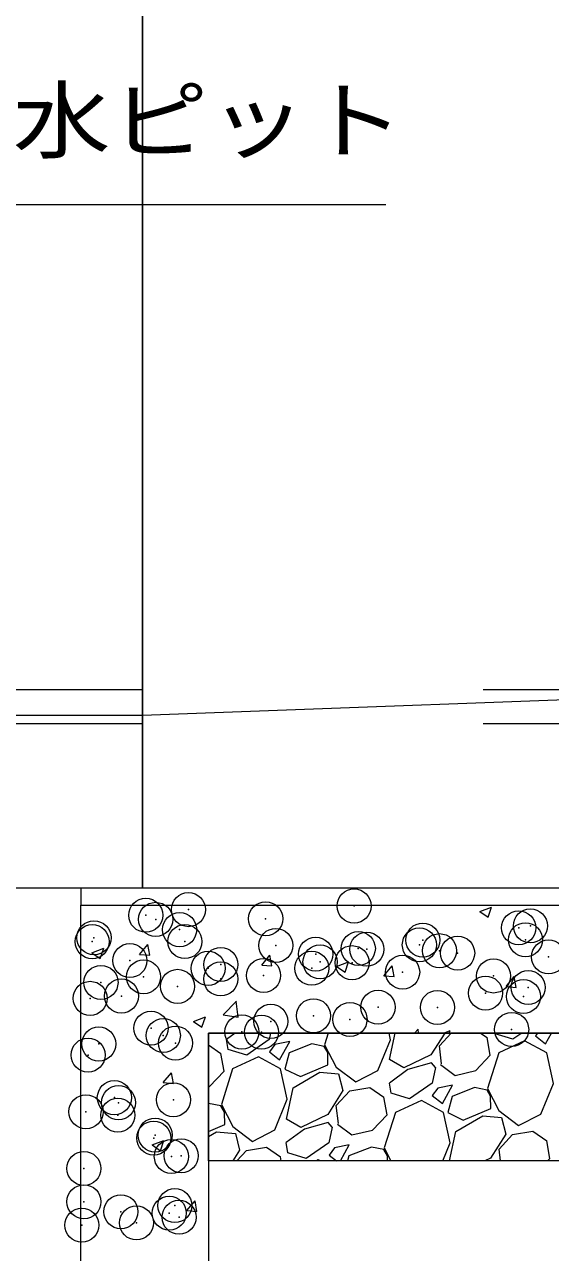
# Model space of a CAD drawing. Units: millimetres at full size; details may follow other scales. Extents: x 37600 to 71200, y -111040 to -87280.
# Drawn here: x 65532 to 66149, y -95914 to -94472 of the extents above; entities that cross this region are included whole.
import ezdxf
from ezdxf.enums import TextEntityAlignment as Align

# ---------------------------------------------------------------- set-up
doc = ezdxf.new("R2010")
doc.units = ezdxf.units.MM
doc.header["$LTSCALE"] = 80.0044
doc.header["$PDMODE"] = 32
doc.header["$PDSIZE"] = 40
doc.linetypes.add('DASHED_SPACED', pattern=[12, 6, -6])
for name, color, linetype, lineweight in [('0_2', 4, 'Continuous', 13), ('寸法', 6, 'Continuous', 13), ('ﾊｯﾁﾝｸﾞ', 4, 'Continuous', 9)]:
    doc.layers.add(name, color=color, linetype=linetype, lineweight=lineweight)
doc.styles.add('ＭＳ ゴシック', font='')
doc.styles.get('ＭＳ ゴシック').set_extended_font_data('MS Gothic')

msp = doc.modelspace()

# ---------------------------------------------------------------- linework, layer by layer
at = {"layer": '0_2', "linetype": 'DASHED_SPACED'}
for p, q in [((65670, -95253), (64125, -95253)), ((66550, -95253), (65670, -95253)), ((65670, -95293), (64125, -95293)), ((66550, -95293), (65670, -95293))]:
    msp.add_line(p, q, dxfattribs=at)
at = {"layer": '0_2', "color": 3}
msp.add_line((65670, -95283), (64125, -95283), dxfattribs=at)
for points in [[(65670, -95486), (64125, -95486), (64125, -93030), (65670, -93030)], [(65670, -93030), (66675, -93030), (66675, -95486), (65670, -95486)]]:
    msp.add_lwpolyline(points, close=True, dxfattribs=at)
msp.add_lwpolyline([(65670, -93233), (66347, -93258), (66472, -93383), (66472, -95133), (66347, -95258), (65670, -95283)], dxfattribs=at)
at = {"layer": '0_2', "color": 7}
for points in [[(65597.5, -95506), (66675, -95506), (66675, -95486), (65597.5, -95486)], [(53702.5, -95506), (54927.5, -95506), (54927.5, -96089), (56327.5, -96089), (56327.5, -95506), (64197.5, -95506), (64197.5, -96089), (65597.5, -96089), (65597.5, -95506), (66822.5, -95506), (66822.5, -95656), (65747.5, -95656), (65747.5, -96239), (64047.5, -96239), (64047.5, -95656), (56477.5, -95656), (56477.5, -96239), (54777.5, -96239), (54777.5, -95656), (53702.5, -95656)], [(66822.5, -95806), (65747.5, -95806), (65747.5, -95656), (66822.5, -95656)]]:
    msp.add_lwpolyline(points, close=True, dxfattribs=at)
at = {"layer": '寸法'}
msp.add_lwpolyline([(64982.55, -95283), (65018.33, -95211.45), (65282.55, -94683), (65955.88, -94683)], dxfattribs=at)
at = {"layer": 'ﾊｯﾁﾝｸﾞ'}
for p, q in [((66066.06, -95513.36), (66080.06, -95507.98)), ((66066.06, -95513.36), (66076.01, -95520.07)), ((66076.01, -95520.07), (66080.06, -95507.98)), ((65610.59, -95561.84), (65624.59, -95556.47)), ((65610.59, -95561.84), (65620.54, -95568.55)), ((65620.54, -95568.55), (65624.59, -95556.47)), ((65666.61, -95563.6), (65676.26, -95552.11)), ((65678.57, -95564.65), (65676.26, -95552.11)), ((65666.61, -95563.6), (65678.57, -95564.65)), ((65810.07, -95576.15), (65819.71, -95564.66)), ((65810.07, -95576.15), (65822.02, -95577.2)), ((65822.02, -95577.2), (65819.71, -95564.66)), ((65898.02, -95577.86), (65912.02, -95572.49)), ((65907.96, -95584.57), (65912.02, -95572.49)), ((65898.02, -95577.86), (65907.96, -95584.57)), ((65953.52, -95588.7), (65963.16, -95577.21)), ((65953.52, -95588.7), (65965.47, -95589.75)), ((65965.47, -95589.75), (65963.16, -95577.21)), ((66096.97, -95601.25), (66106.61, -95589.76)), ((66108.92, -95602.3), (66106.61, -95589.76)), ((66096.97, -95601.25), (66108.92, -95602.3)), ((65764.75, -95634.6), (65780.33, -95618.36)), ((65782.49, -95637.4), (65780.28, -95618.41)), ((65729.97, -95642.37), (65743.98, -95636.99)), ((65729.97, -95642.37), (65739.92, -95649.08)), ((65739.92, -95649.08), (65743.97, -95636.99)), ((65764.7, -95634.65), (65782.49, -95637.41)), ((65779.01, -95656), (65768.78, -95663.43)), ((65820.57, -95656), (65818.97, -95663.55)), ((65888.28, -95656), (65883.94, -95669.69)), ((65961.36, -95663.79), (65959.67, -95656)), ((65960.25, -95687.06), (65966.85, -95656)), ((65989.43, -95656), (65993.77, -95651.47)), ((65994.25, -95656), (65993.73, -95651.51)), ((66025.09, -95656), (66008.85, -95681.64)), ((66018.87, -95671), (66032.69, -95656)), ((66023.61, -95656), (66031.4, -95653.01)), ((66030.4, -95656), (66031.4, -95653.01)), ((66067.14, -95656), (66074.75, -95661.37)), ((66078.48, -95681.85), (66074.75, -95661.37)), ((66083.23, -95656.47), (66083.15, -95656)), ((66104.97, -95663.32), (66083.23, -95656.47)), ((66115.44, -95656), (66104.97, -95663.32)), ((66134.09, -95656), (66131.69, -95659.21)), ((66131.69, -95659.21), (66143.54, -95668.53)), ((66143.54, -95668.53), (66150.5, -95656)), ((65747.5, -95669.71), (65762.26, -95680.13)), ((65770.75, -95675.23), (65768.78, -95663.43)), ((65792.48, -95682.08), (65770.75, -95675.23)), ((65818.97, -95663.55), (65792.48, -95682.08)), ((65825.59, -95669.43), (65819.21, -95677.97)), ((65842.94, -95665.88), (65825.59, -95669.43)), ((65831.06, -95687.29), (65842.94, -95665.88)), ((65868.83, -95668.71), (65842.48, -95679.08)), ((65883.43, -95671.6), (65868.83, -95668.71)), ((65887.63, -95678.88), (65883.43, -95671.6)), ((65883.94, -95669.69), (65897.43, -95695.85)), ((65946.59, -95699.8), (65961.36, -95663.79)), ((66021.4, -95692.17), (66018.87, -95671)), ((66118.87, -95665), (66088.37, -95679.37)), ((66144.81, -95679.12), (66118.87, -95665)), ((65766, -95700.6), (65762.26, -95680.13)), ((65806.38, -95683.75), (65775.88, -95698.13)), ((65832.32, -95697.88), (65806.38, -95683.75)), ((65819.21, -95677.97), (65831.06, -95687.29)), ((65842.48, -95679.08), (65837.36, -95698.2)), ((65887.87, -95693.29), (65887.63, -95678.88)), ((65977.14, -95696.71), (65960.25, -95687.06)), ((66008.85, -95681.64), (65977.14, -95696.71)), ((66009.41, -95691.01), (65981.66, -95698.95)), ((66014.12, -95696.37), (66009.41, -95691.01)), ((66061.37, -95699.81), (66078.48, -95681.85)), ((66088.37, -95679.37), (66075.18, -95720.93)), ((66152.61, -95715.03), (66144.81, -95679.12)), ((65694.36, -95714.04), (65704.01, -95702.55)), ((65706.32, -95715.09), (65704.01, -95702.55)), ((65748.89, -95718.57), (65766, -95700.6)), ((65775.88, -95698.13), (65762.7, -95739.69)), ((65840.12, -95733.79), (65832.32, -95697.88)), ((65837.36, -95698.2), (65855.46, -95707.15)), ((65846.83, -95720.21), (65878.35, -95702.01)), ((65855.46, -95707.15), (65887.87, -95693.29)), ((65878.35, -95702.01), (65900.42, -95703.83)), ((65897.43, -95695.85), (65920.43, -95713.29)), ((65900.42, -95703.83), (65905.37, -95723.6)), ((65920.43, -95713.29), (65946.59, -95699.8)), ((65981.66, -95698.95), (65960.03, -95714.67)), ((66014.12, -95696.37), (66010.21, -95714.8)), ((66020.19, -95692.87), (66037.26, -95705.65)), ((66037.26, -95705.65), (66061.37, -95699.81)), ((65694.36, -95714.04), (65706.32, -95715.08)), ((65747.5, -95718.9), (65748.89, -95718.57)), ((65839.01, -95757.06), (65846.83, -95720.21)), ((65913.53, -95723.74), (65937.13, -95719.81)), ((65937.13, -95719.81), (65953.5, -95731.37)), ((65961.99, -95726.47), (65960.03, -95714.67)), ((66010.21, -95714.8), (65983.73, -95733.32)), ((66034.19, -95717.12), (66016.84, -95720.67)), ((66022.3, -95738.53), (66034.19, -95717.12)), ((66060.07, -95719.96), (66033.72, -95730.32)), ((66074.67, -95722.85), (66060.07, -95719.96)), ((66137.83, -95751.04), (66152.61, -95715.03)), ((65825.35, -95769.8), (65840.12, -95733.79)), ((65905.37, -95723.6), (65887.61, -95751.64)), ((65897.63, -95741), (65913.53, -95723.74)), ((65957.24, -95751.85), (65953.5, -95731.37)), ((65983.73, -95733.32), (65961.99, -95726.47)), ((66016.84, -95720.67), (66010.45, -95729.21)), ((66010.45, -95729.21), (66022.3, -95738.53)), ((66033.72, -95730.32), (66028.6, -95749.45)), ((66078.87, -95730.12), (66074.67, -95722.85)), ((66075.18, -95720.93), (66088.67, -95747.09)), ((66079.11, -95744.53), (66078.87, -95730.12)), ((65747.59, -95738.71), (65747.5, -95738.75)), ((65762.19, -95741.6), (65747.59, -95738.71)), ((65766.39, -95748.88), (65762.19, -95741.6)), ((65762.7, -95739.69), (65776.19, -95765.85)), ((65766.62, -95763.29), (65766.39, -95748.88)), ((65900.16, -95762.17), (65897.63, -95741)), ((65997.63, -95735), (65967.13, -95749.37)), ((66023.56, -95749.12), (65997.63, -95735)), ((66031.36, -95785.03), (66023.56, -95749.12)), ((66046.7, -95758.39), (66079.11, -95744.53)), ((66088.67, -95747.09), (66111.67, -95764.53)), ((65747.5, -95771.47), (65766.62, -95763.29)), ((65855.89, -95766.71), (65839.01, -95757.06)), ((65887.61, -95751.64), (65855.89, -95766.71)), ((65888.17, -95761.01), (65860.42, -95768.95)), ((65892.88, -95766.37), (65888.17, -95761.01)), ((65898.94, -95762.87), (65916.02, -95775.65)), ((65940.13, -95769.81), (65957.24, -95751.85)), ((65967.13, -95749.37), (65953.94, -95790.93)), ((66028.6, -95749.45), (66046.7, -95758.39)), ((66038.08, -95771.46), (66069.6, -95753.26)), ((66069.6, -95753.26), (66091.66, -95755.07)), ((66091.66, -95755.07), (66096.61, -95774.84)), ((66111.67, -95764.53), (66137.83, -95751.04)), ((65747.5, -95777.56), (65757.11, -95772.01)), ((65757.11, -95772.01), (65779.17, -95773.83)), ((65776.19, -95765.85), (65799.18, -95783.29)), ((65779.17, -95773.83), (65784.12, -95793.6)), ((65799.18, -95783.29), (65825.35, -95769.8)), ((65860.42, -95768.95), (65838.78, -95784.67)), ((65892.88, -95766.37), (65888.97, -95784.8)), ((65916.02, -95775.65), (65940.13, -95769.81)), ((66030.74, -95806), (66038.08, -95771.46)), ((66096.61, -95774.84), (66078.85, -95802.88)), ((66088.87, -95792.24), (66104.77, -95774.98)), ((66104.77, -95774.98), (66128.37, -95771.05)), ((66128.37, -95771.05), (66144.75, -95782.62)), ((65681.31, -95787.4), (65695.31, -95782.02)), ((65681.31, -95787.4), (65691.26, -95794.11)), ((65691.26, -95794.11), (65695.31, -95782.02)), ((65792.29, -95793.74), (65815.88, -95789.81)), ((65815.88, -95789.81), (65832.26, -95801.37)), ((65840.75, -95796.47), (65838.78, -95784.67)), ((65888.97, -95784.8), (65862.48, -95803.32)), ((65895.59, -95790.67), (65889.21, -95799.21)), ((65912.94, -95787.12), (65895.59, -95790.67)), ((65902.46, -95806), (65912.94, -95787.12)), ((65938.83, -95789.96), (65912.48, -95800.32)), ((65953.43, -95792.85), (65938.83, -95789.96)), ((65953.94, -95790.93), (65961.71, -95806)), ((66022.76, -95806), (66031.36, -95785.03)), ((66090.51, -95806), (66088.87, -95792.24)), ((66148.48, -95803.09), (66144.75, -95782.62)), ((65784.12, -95793.6), (65776.27, -95806)), ((65780.99, -95806), (65792.29, -95793.74)), ((65833.1, -95806), (65832.26, -95801.37)), ((65862.48, -95803.32), (65840.75, -95796.47)), ((65876.38, -95805), (65874.25, -95806)), ((65878.22, -95806), (65876.38, -95805)), ((65889.21, -95799.21), (65897.84, -95806)), ((65912.48, -95800.32), (65910.96, -95806)), ((65957.63, -95800.12), (65953.43, -95792.85)), ((65957.73, -95806), (65957.63, -95800.12)), ((66078.85, -95802.88), (66072.29, -95806)), ((66145.71, -95806), (66148.48, -95803.09)), ((65722.11, -95864.48), (65731.76, -95852.99)), ((65722.11, -95864.48), (65734.07, -95865.52)), ((65734.07, -95865.52), (65731.76, -95852.99))]:
    msp.add_line(p, q, dxfattribs=at)
for p in [(65918.6, -95506.77), (65673.94, -95517.65), (65685.55, -95522.47), (65724.01, -95511.06), (65814.72, -95521.76), (65713.7, -95534.57), (66111.85, -95532.4), (66125.58, -95530.15), (65611.01, -95548.65), (65613.11, -95544.04), (65719.88, -95548.55), (65995.21, -95552.42), (65999.27, -95546.77), (66119.88, -95546.46), (65826.64, -95553.06), (65873.45, -95563.34), (65923.52, -95556.75), (65933.41, -95557.57), (66018.86, -95559.26), (66040.17, -95562.08), (66146.94, -95566.6), (65655.28, -95570.91), (65747.14, -95579.97), (65762.05, -95575.42), (65868.81, -95579.93), (65878.57, -95572.44), (65916.17, -95573.35), (65671.4, -95589.94), (65761.93, -95592.46), (65812.29, -95588.34), (65975.58, -95584.44), (66082.34, -95588.95), (65621.33, -95596.53), (65711.27, -95601.15), (66072.96, -95609.03), (66123.03, -95602.44), (65608.58, -95615.23), (65645.3, -95612.48), (66117.45, -95613.04), (65870.91, -95635.63), (65946.65, -95625.66), (66016.42, -95625.84), (65680.09, -95650.21), (65820.84, -95642.22), (65913.74, -95639.93), (66103.59, -95651.73), (65694.53, -95658.85), (65708.84, -95667.72), (65786.85, -95654.72), (65809.86, -95654.92), (65606.15, -95681.81), (65618.78, -95668.82), (65637.04, -95731.82), (65641.91, -95737.73), (65706.41, -95734.3), (65603.72, -95748.39), (65641.14, -95752.41), (65683.31, -95779.28), (65684.96, -95775.73), (65703.97, -95800.88), (65715.61, -95799.99), (65601.29, -95814.96), (65601.35, -95854.07), (65644.71, -95865.74), (65701.54, -95867.46), (65708.11, -95858.59), (65598.85, -95881.54), (65663, -95878.87), (65713.06, -95872.28)]:
    msp.add_point(p, dxfattribs=at)

# ---------------------------------------------------------------- texts
at = {"layer": '寸法', "style": 'ＭＳ ゴシック', "width": 1.15}
msp.add_text('集水ピット', height=73.31, dxfattribs=at).set_placement((65402.55, -94643), align=Align.BOTTOM_LEFT)

doc.saveas('drawing.dxf')
